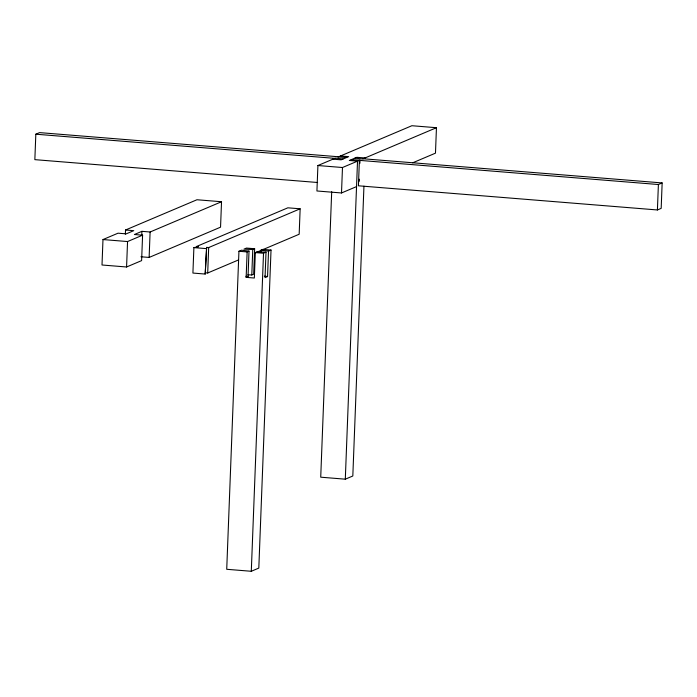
<?xml version="1.0" encoding="UTF-8"?>
<svg xmlns="http://www.w3.org/2000/svg" width="697" height="697" viewBox="0 0 697 697"><rect width="100%" height="100%" fill="white"/><g stroke="black" fill="none" stroke-linecap="round" stroke-linejoin="round"><path stroke-width="1.05" d="M338.576 156.773L39.59 132.613L35.826 134.199L34.85 159.648L317.597 182.501M125.373 234.244L125.53 230.01L133.728 230.672L126.209 233.852L118.02 233.19L102.982 239.559L102.006 264.999L126.575 266.986L141.613 260.617L142.589 235.177L134.399 234.514L141.918 231.334L150.108 231.996L221.533 201.738L220.548 227.178L149.132 257.437L140.942 256.775M126.575 266.986L127.551 241.545L142.589 235.177M141.752 235.569L141.918 231.334M149.132 257.437L150.108 231.996M300.146 208.804L287.861 207.811L196.388 246.555L198.436 246.721L193.888 247.618L192.912 273.058L205.197 274.052L206.634 247.383L208.682 247.548L300.146 208.804L299.17 234.244L254.431 253.194M205.197 274.052L206.634 247.383M205.65 272.823L207.706 272.989L208.682 247.548M249.012 251.12L247.13 251.922L246.154 277.362L248.036 276.57L249.012 251.12L241.45 250.197L238.94 251.26L226.725 569.292L251.295 571.279L258.814 568.09L271.028 250.057L262.839 249.395L260.966 250.197L260.878 252.314M251.791 274.975L252.767 249.535L254.649 248.733L253.673 274.182L251.791 274.975L247.871 274.801M271.028 250.057L268.528 251.12L267.552 276.561L265.043 277.624L266.019 252.183L257.202 251.783L255.32 252.584L254.344 278.025L246.154 277.362M251.295 571.279L263.518 253.246L266.019 252.183M343.011 159.029L335.449 158.106L317.91 165.529L316.926 190.978L341.504 192.964L356.542 186.596M331.694 191.727L320.725 477.192L345.303 479.179L352.821 475.999L363.947 186.186M341.504 192.964L342.48 167.515L360.027 160.092L351.201 159.691M345.303 479.179L357.517 161.146L349.328 160.484L356.847 157.304L365.036 157.966M359.208 181.29L359.286 179.173M359.905 163.272L359.983 161.146M346.775 157.435L337.958 157.043L411.883 125.721L436.453 127.708L435.477 153.157L412.668 162.819M657.41 209.963L658.395 184.522L662.15 182.928L661.174 208.368L657.41 209.963L358.424 185.794L359.399 160.354L658.395 184.522M125.53 230.01L196.955 199.751L221.533 201.738M436.453 127.708L362.527 159.029L354.965 158.097M207.706 272.989L238.522 259.937M252.767 249.535L243.95 249.134L246.459 248.071L254.649 248.733M340.458 155.98L348.648 156.642L341.138 159.822L332.939 159.16M363.154 158.759L662.15 182.928M35.826 134.199L334.821 158.367M317.91 165.529L342.48 167.515M102.982 239.559L127.551 241.545M193.888 247.618L206.173 248.611M238.94 251.26L247.13 251.922M255.32 252.584L263.518 253.246M260.966 250.197L268.528 251.12M264.311 276.169L267.552 276.561M245.875 276.3L248.036 276.57"/></g></svg>
